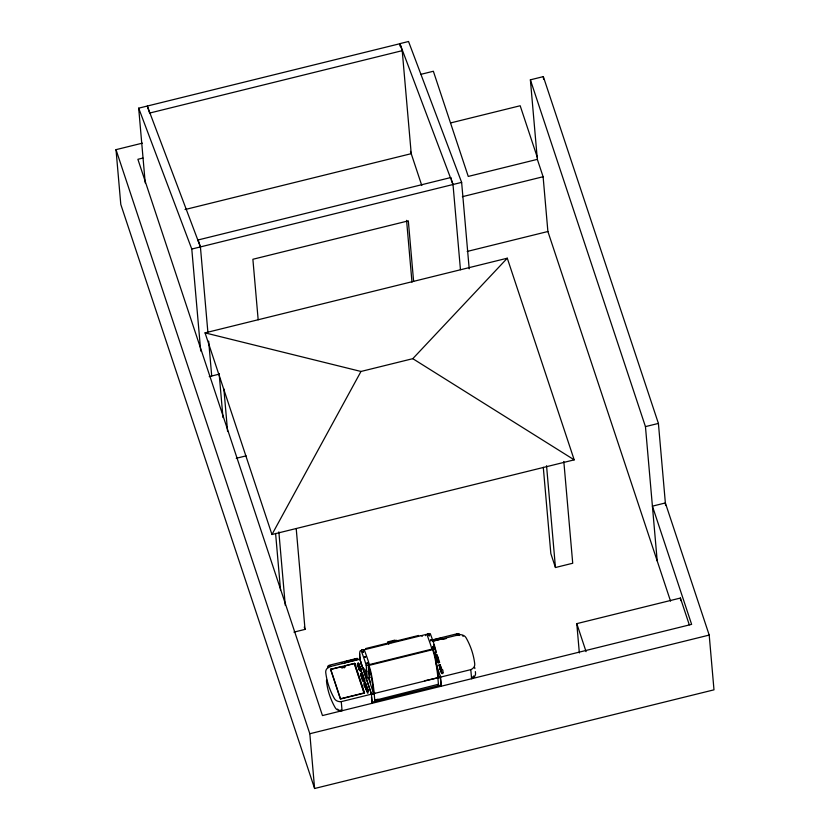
<?xml version="1.0" encoding="UTF-8"?>
<svg xmlns="http://www.w3.org/2000/svg" width="830" height="830" viewBox="0 0 830 830"><rect width="100%" height="100%" fill="white"/><g stroke="black" fill="none" stroke-linecap="round" stroke-linejoin="round"><path stroke-width="1.25" d="M375.378 701.329L374.672 700.022L375.378 701.329L375.44 699.835L377.951 699.213M367.151 663.077L367.783 663.367L367.161 663.16M432.741 646.705L433.136 647.192C431.756 646.477 434.484 647.369 432.897 646.809M364.941 656.81L365.325 657.204C363.997 656.654 366.653 657.318 365.076 656.852M430.531 640.355L430.915 640.75C429.629 640.106 432.139 640.978 430.76 640.293M363.333 651.913L362.938 651.426L363.333 651.913C362.046 651.363 364.65 652.038 363.084 651.56M429.328 635.749C428.612 635.51 430.116 635.24 429.328 635.749L429.369 635.147L428.923 635.676M342.116 662.745L341.358 662.745L342.261 662.672M330.765 666.449L329.603 666.054L329.873 666.895M456.303 634.494L456.832 634.203M357.45 663.751C362.918 670.65 354.887 666.687 357.989 663.616M358.394 663.523C363.395 676.18 354.867 653.687 359.587 667.31M358.425 663.782L358.965 663.647L360.127 667.175M358.892 668.254L359.411 667.86L360.604 671.646M360.106 666.915L359.566 667.05M359.815 667.766C364.91 680.559 356.143 657.837 361.05 671.574M359.836 668.026L360.376 667.891L361.548 671.418M360.552 671.428L358.871 667.994M361.517 671.148L360.977 671.283M360.708 673.587C365.989 680.424 358.384 676.637 361.247 673.452M361.662 673.358C369.454 698.715 358.425 661.012 362.824 676.699M361.683 673.618L362.222 673.483L363.395 677.01M362.42 677.28L361.901 677.373M363.364 676.751L362.855 677.135M364.785 681.119C359.67 674.126 366.466 679.085 364.308 681.233M364.09 683.754C369.277 690.363 361.973 687.105 364.629 683.619M367.451 690.954C358.332 662.724 371.996 703.28 365.574 683.391M365.055 683.785L365.594 683.65M365.771 687.188L365.283 687.541M365.563 688.392L366.082 687.997L367.265 691.774M367.244 691.514L365.542 688.122M366.507 688.153C368.074 684.895 369.371 704.214 365.034 683.526M433.717 644.671L434.484 648.396M434.661 649.33C435.127 647.307 437.13 652.982 435.833 652.857M435.532 654.891C441.176 668.43 431.185 643.686 436.705 658.418M435.563 655.15L436.072 654.756M436.487 654.663C441.809 661.541 434.132 657.651 437.026 654.528M437.773 661.832L437.202 659.041L438.707 662.869M437.939 659.248L438.458 658.854L439.651 662.641M438.188 658.356L437.721 658.47M438.686 662.61L438.147 662.745L436.974 659.217M438.935 665.328C439.744 662.734 441.861 675.807 438.914 665.058M440.398 664.695C439.07 664.114 442.566 668.482 441.145 668.669M440.357 669.437C445.368 682.467 436.788 659.56 441.55 673.223M440.388 669.696L440.896 669.302M441.311 669.208C444.724 668.43 442.079 679.417 441.353 669.426M271.96 534.52L360.977 371.467L412.79 358.674L507.286 258.203L574.194 459.851L271.96 534.52L205.052 332.872L507.286 258.203M430.5 640.667L430.946 640.127M362.928 651.841L363.374 651.311M390.152 642.047L396.782 640.293M356.983 659.425C358.176 658.045 354.711 659.217 356.475 659.591M457.693 635.375C459.166 633.933 455.214 634.784 456.884 635.573M363.322 681.44C366.175 682.084 358.965 671.989 363.343 681.7M428 633.56L427.492 633.913L428.052 633.715M427.865 633.809L428.405 633.643M390.837 642.088L392.165 641.6M394.924 641.237L395.661 640.988M348.942 660.794L345.612 661.676L355.282 659.145M362.627 649.651L361.631 649.9L362.295 649.734M145.219 182.901L138.683 108.17L399.904 43.71L402.218 50.672L411.224 153.675L185.038 209.554M400.133 46.293L399.904 43.637L408.536 41.5L461.636 182.382L469.199 268.868M402.218 50.672L149.628 113.067L147.325 106.116L200.414 246.915L207.874 332.114M142.916 158.053L137.894 159.298L322.465 715.564L691.629 624.367L652.411 506.155L665.359 502.959L709.204 635.075L713.987 689.834L314.601 788.5L120.796 204.419L116.013 149.659L142.355 143.154M420.82 74.358L433.364 71.256L468.255 176.427L537.342 159.36L530.38 79.825L543.328 76.619L658.408 423.425L665.587 505.501M450.576 122.944L520.182 105.752L537.228 157.109M198.204 241.053L198.111 239.963L450.69 177.568L453.004 184.519L460.453 269.709M200.704 351.028L191.782 249.052L461.636 182.382M462.372 196.689L543.111 176.738L537.342 159.36M467.166 251.449L547.893 231.508L543.111 176.738M209.243 376.613L219.255 374.133M236.239 458.295L246.116 455.857M657.204 560.914L645.45 426.62L658.408 423.425M293.924 632.128L305.025 629.389L296.237 528.897M543.287 467.29L550.84 553.61L555.446 567.513L572.721 563.248L563.819 461.47M395.018 640.096L388.004 641.829L388.772 644.153M388.035 641.943L390.173 641.766M365.729 648.541L389.135 642.762M397.757 640.625L418.694 635.458M427.626 633.674L428.28 633.508M363.644 649.88L426.247 634.421M431.714 640.034L457.403 633.695A2.241 1.287 -18.4 0 1 459.571 634.141L459.633 634.815A2.241 1.287 -18.4 0 1 459.125 635.541M354.483 659.321L356.018 658.937M356.693 659.798L345.747 662.496A1.255 0.726 -18.4 0 0 344.803 663.025A4.513 2.594 -18.4 0 1 344.263 663.543M433.032 641.04L441.55 638.934A1.255 0.726 -18.4 0 1 442.535 638.986A4.513 2.594 -18.4 0 0 443.604 639.318M432.606 641.268L459.198 634.691A6.785 5.499 -5 0 1 466.014 637.689A101.696 82.481 -5 0 1 474.739 663.99A6.785 5.499 -5 0 1 470.797 669.634L471.596 678.764A6.785 5.499 -5 0 0 475.538 673.109A101.696 82.481 -5 0 0 475.341 671.595M442.681 639.401L446.384 638.488M330.537 669.302L354.711 663.326L364.577 693.05L340.393 699.026L330.537 669.302L330.631 670.443M330.869 670.567L330.765 669.426L340.715 666.967A2.117 1.712 -5 0 0 344.564 666.023L354.514 663.564L364.277 693.009M341.514 667.756L345.145 666.864M342.738 667.642L344.658 667.164A2.117 1.712 -5 0 1 344.419 667.839M362.181 666.365L362.15 666.034A7.107 0.789 76.1 0 0 363.208 668.316C368.188 670.163 363.665 676.72 367.337 678.245L366.206 665.359L435.283 648.292A27.577 3.05 76.1 0 0 433.654 643.022A96.737 10.697 76.1 0 0 430.293 633.715A42.123 4.658 76.1 0 0 428.944 634.826M433.187 649.537L368.427 665.536L369.475 678.152L369.008 677.259M358.456 669.675L360.925 669.063M579.35 652.94L576.788 623.641L680.413 598.046L689.294 624.814M370.035 677.581L369.495 677.716A158.675 17.555 76.1 0 0 368.364 666.853M364.245 692.894L340.497 698.767L330.765 669.426M373.282 692.531L373.822 692.396M374.838 692.967L374.185 693.507M366.206 665.359A27.577 3.05 76.1 0 0 364.567 660.089A96.737 10.697 76.1 0 0 361.216 650.782A42.123 4.658 76.1 0 0 359.888 659.228L329.666 666.698A6.785 5.499 -5 0 0 325.723 672.341A101.696 82.481 -5 0 0 334.449 698.642A6.785 5.499 -5 0 0 341.265 701.641L470.797 669.634M371.518 694.492L374.216 693.828M437.752 677.425L437.898 678.089L440.595 677.425L440.367 676.72M371.404 694.098L372.286 703.301L371.923 702.19L441 685.124L441.363 686.234L440.46 676.865M314.601 788.5L309.818 733.741L709.204 635.075M431.693 640.366L441.456 638.104L435.843 639.39M393.866 641.123L395.495 640.781M393.327 642.119L391.044 642.555M424.67 680.766L438.406 677.633M391.594 642.057L392.372 641.912M430.511 640.231L431.154 640.501M364.93 656.696L365.563 656.966M205.052 332.872L360.977 371.467M432.741 646.622L433.374 646.912M376.26 700.126L377.899 700.717M421.287 635.552L422.294 636.299M366.974 687.738L368.188 691.286M412.79 358.674L574.194 459.851M364.982 685.902L364.183 683.183M436.155 661.323L435.283 648.292M399.904 43.637L450.783 178.647L450.69 177.568M451.23 179.82L453.004 184.519M138.683 108.17L191.782 249.052M365.605 685.092L365.646 685.528M363.011 678.899L363.779 681.492M363.104 679.926L363.135 680.351M530.38 79.825L645.45 426.62M547.893 231.508L670.557 601.159M576.788 623.641L586.073 651.633M410.456 151.351L421.785 185.495M437.918 658.989L439.091 662.516M439.858 664.83L441.052 668.617M439.454 664.934L440.647 668.721M433.198 649.548L433.457 650.367A16.59 1.836 76.1 0 1 434.93 655.41L435.76 659.176A49.634 5.488 76.1 0 1 438.136 674.634L438.437 677.965M435.999 663.409L440.574 677.104L440.222 676.253L441.135 685.518M369.319 678.826L370.533 682.499M368.416 677.882L373.645 693.631M371.487 694.171L359.888 659.228A76.547 12.896 -70.8 0 1 359.753 657.298L359.743 656.883A76.547 12.896 -70.8 0 1 359.753 654.154M360.023 659.726L371.384 693.973M362.305 673.026L364.661 680.144M365.843 683.702L368.209 690.819M362.959 678.224L364.038 681.482M367.182 690.965L365.636 686.047L365.74 686.618M365.874 688.278L366.922 690.975M366.632 690.882L365.843 688.443M355.022 665.93L363.945 692.811M198.111 239.963L200.414 246.915M304.257 627.065L305.025 629.389M116.013 149.659L309.818 733.741M368.344 665.297L368.696 666.365A16.59 1.836 76.1 0 1 370.17 671.408L370.844 674.354M432.814 650.17L432.918 650.502A16.59 1.836 76.1 0 1 434.391 655.534L435.221 659.311A49.634 5.488 76.1 0 1 437.597 674.759L438.468 684.636L437.607 685.964L438.354 684.293L374.787 700.375L373.905 690.498A49.634 5.488 76.1 0 0 371.539 675.049L370.709 671.273A16.59 1.836 76.1 0 0 369.236 666.231L369.132 665.909M364.577 685.632L364.484 685.57M368.126 671.221L368.25 671.937M370.782 674.033L371 675.184A49.634 5.488 76.1 0 1 373.365 690.633L373.676 693.963M680.413 598.046L680.631 600.588M543.328 76.619L543.557 79.203M546.545 465.744L555.446 567.513M413.61 281.391L408.319 220.863L252.88 259.271L258.172 319.789M406.576 220.355L411.981 282.159M443.044 672.86L442.504 672.995M371.477 697.159L371.923 702.19M360.76 662.039L360.977 664.498M361.299 668.192L361.517 670.65M361.735 673.161L362.388 680.662M360.687 668.358L360.915 670.868M361.133 673.379L361.351 675.9M359.183 667.403L358.643 667.538M354.711 663.326L354.815 664.467M354.514 663.564L354.618 664.706M341.265 701.641L342.064 710.76A6.785 5.499 -5 0 1 335.247 707.772A101.696 82.481 -5 0 1 326.522 681.472A6.785 5.499 -5 0 1 326.647 679.77M278.849 531.874L285.271 605.309M275.591 533.431L280.55 590.109M223.872 388.959L227.596 431.476M219.151 373.77L222.98 417.573M208.662 341.151L211.712 376M359.743 657.07L359.888 659.228A41.967 11.879 -12 0 1 359.867 658.335M357.274 659.591A1.121 0.643 -18.4 0 0 356.578 658.491L329.666 665.141A2.241 1.287 -18.4 0 0 327.663 666.625L327.726 667.299A2.241 1.287 -18.4 0 0 328.338 667.745M369.464 671.729A158.675 17.555 76.1 0 1 369.713 674.126M363.374 650.108A42.123 4.658 76.1 0 1 364.329 650.004A96.737 10.697 76.1 0 1 367.68 659.321A27.577 3.05 76.1 0 1 369.319 664.591M425.572 635.655A42.123 4.658 76.1 0 1 426.931 634.545A96.737 10.697 76.1 0 1 430.282 643.852A27.577 3.05 76.1 0 1 431.922 649.122M341.867 710.324A6.609 5.364 -5 0 1 339.854 710.127M338.028 709.442A6.609 5.364 -5 0 1 337.499 709.111M473.754 675.921A6.609 5.364 -5 0 1 473.38 676.388M472.955 676.834A6.609 5.364 -5 0 1 472.467 677.239M462.684 635.998A6.609 5.364 -5 0 1 463.254 636.278M474.553 667.061A101.696 82.481 -5 0 1 474.853 668.565M366.933 663.232L367.981 663.471L366.933 663.232"/></g></svg>
